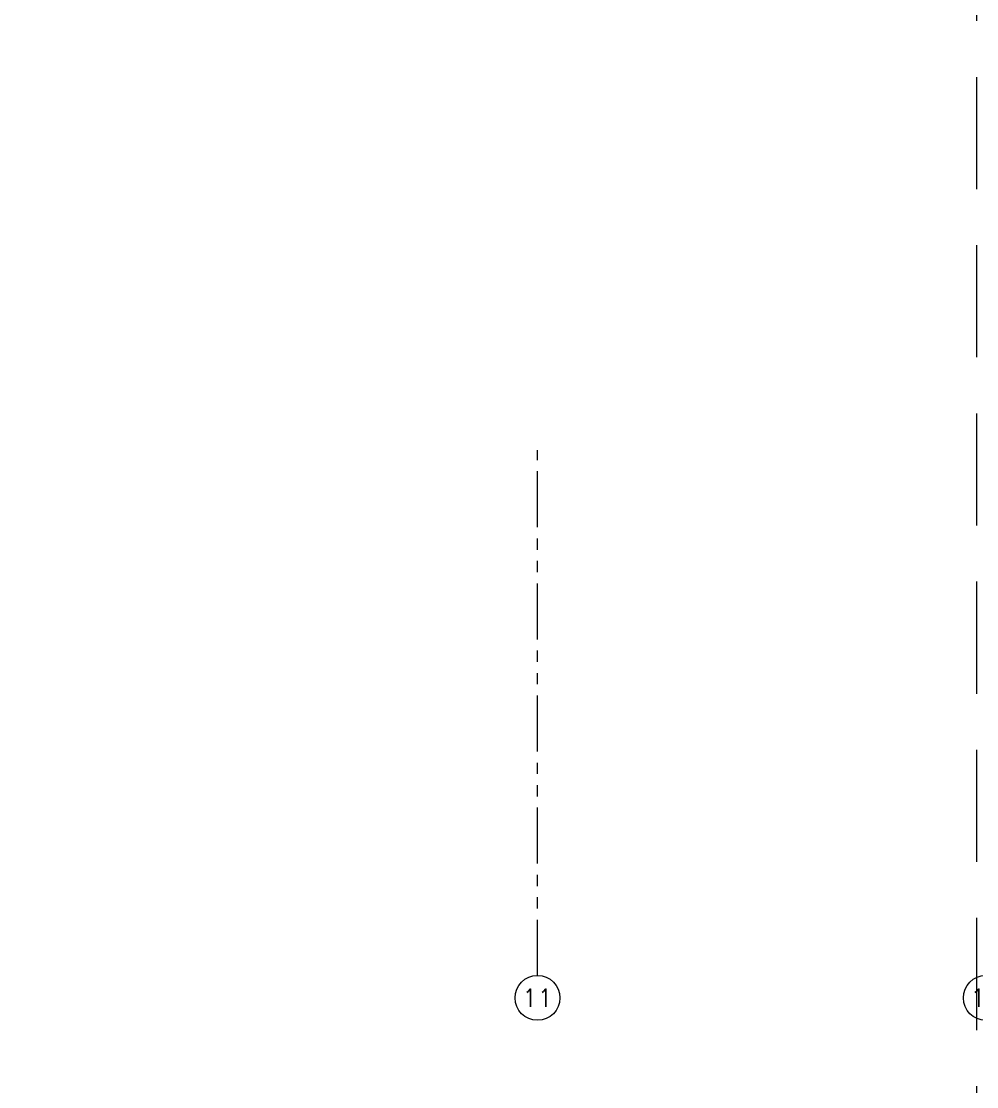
# Model space of a CAD drawing. Header units: millimetres. Extents: x 2085 to 2829, y 1347 to 1643.
# Drawn here: x 2172.93 to 2183.59, y 1599.9 to 1611.78 of the extents above; entities that cross this region are included whole.
import ezdxf
from ezdxf.enums import TextEntityAlignment as Align

# ---------------------------------------------------------------- set-up
doc = ezdxf.new("R2010")
doc.units = ezdxf.units.MM
for name, pattern in [('DASHED2', [0.375, 0.25, -0.125]), ('HIDDEN2', [0.1875, 0.125, -0.0625]), ('PHANTOM', [2.5, 1.25, -0.25, 0.25, -0.25, 0.25, -0.25]), ('PHANTOM2', [1.25, 0.625, -0.125, 0.125, -0.125, 0.125, -0.125])]:
    doc.linetypes.add(name, pattern=pattern)
for name, color, linetype, lineweight in [('00_Grupo3S', 7, 'DASHED2', 0), ('A-EJES', 251, 'PHANTOM', 9), ('A-PROYECCIONES', 251, 'HIDDEN2', 9)]:
    doc.layers.add(name, color=color, linetype=linetype, lineweight=lineweight)
doc.styles.add('ROMANS', font='romans.shx', dxfattribs={"width": 0.8})

# ---------------------------------------------------------------- blocks, each defined once
blk = doc.blocks.new('EJES 1P')
at = {"layer": 'A-EJES', "linetype": 'PHANTOM2'}
blk.add_lwpolyline([(63.204, -18.151), (63.204, -12.292)], dxfattribs=at)
at = {"layer": 'A-EJES', "linetype": 'Continuous'}
for centre in [(63.204, -18.398), (68.204, -18.398)]:
    blk.add_circle(centre, 0.25, dxfattribs=at)
at = {"layer": 'A-EJES', "linetype": 'Continuous', "style": 'ROMANS'}
for s, p in [('11', (63.204, -18.398)), ('12', (68.204, -18.398))]:
    blk.add_text(s, height=0.2, dxfattribs=at).set_placement(p, align=Align.MIDDLE_CENTER)

msp = doc.modelspace()

# ---------------------------------------------------------------- linework, layer by layer
at = {"layer": '00_Grupo3S', "color": 2, "ltscale": 5}
msp.add_lwpolyline([(2156.906, 1643.032), (2183.584, 1643.032), (2183.584, 1347.191), (2156.906, 1347.191)], close=True, dxfattribs=at)

# ---------------------------------------------------------------- block references
at = {"layer": 'A-PROYECCIONES'}
msp.add_blockref('EJES 1P', (2115.482, 1619.288), dxfattribs=at)

doc.saveas('drawing.dxf')
